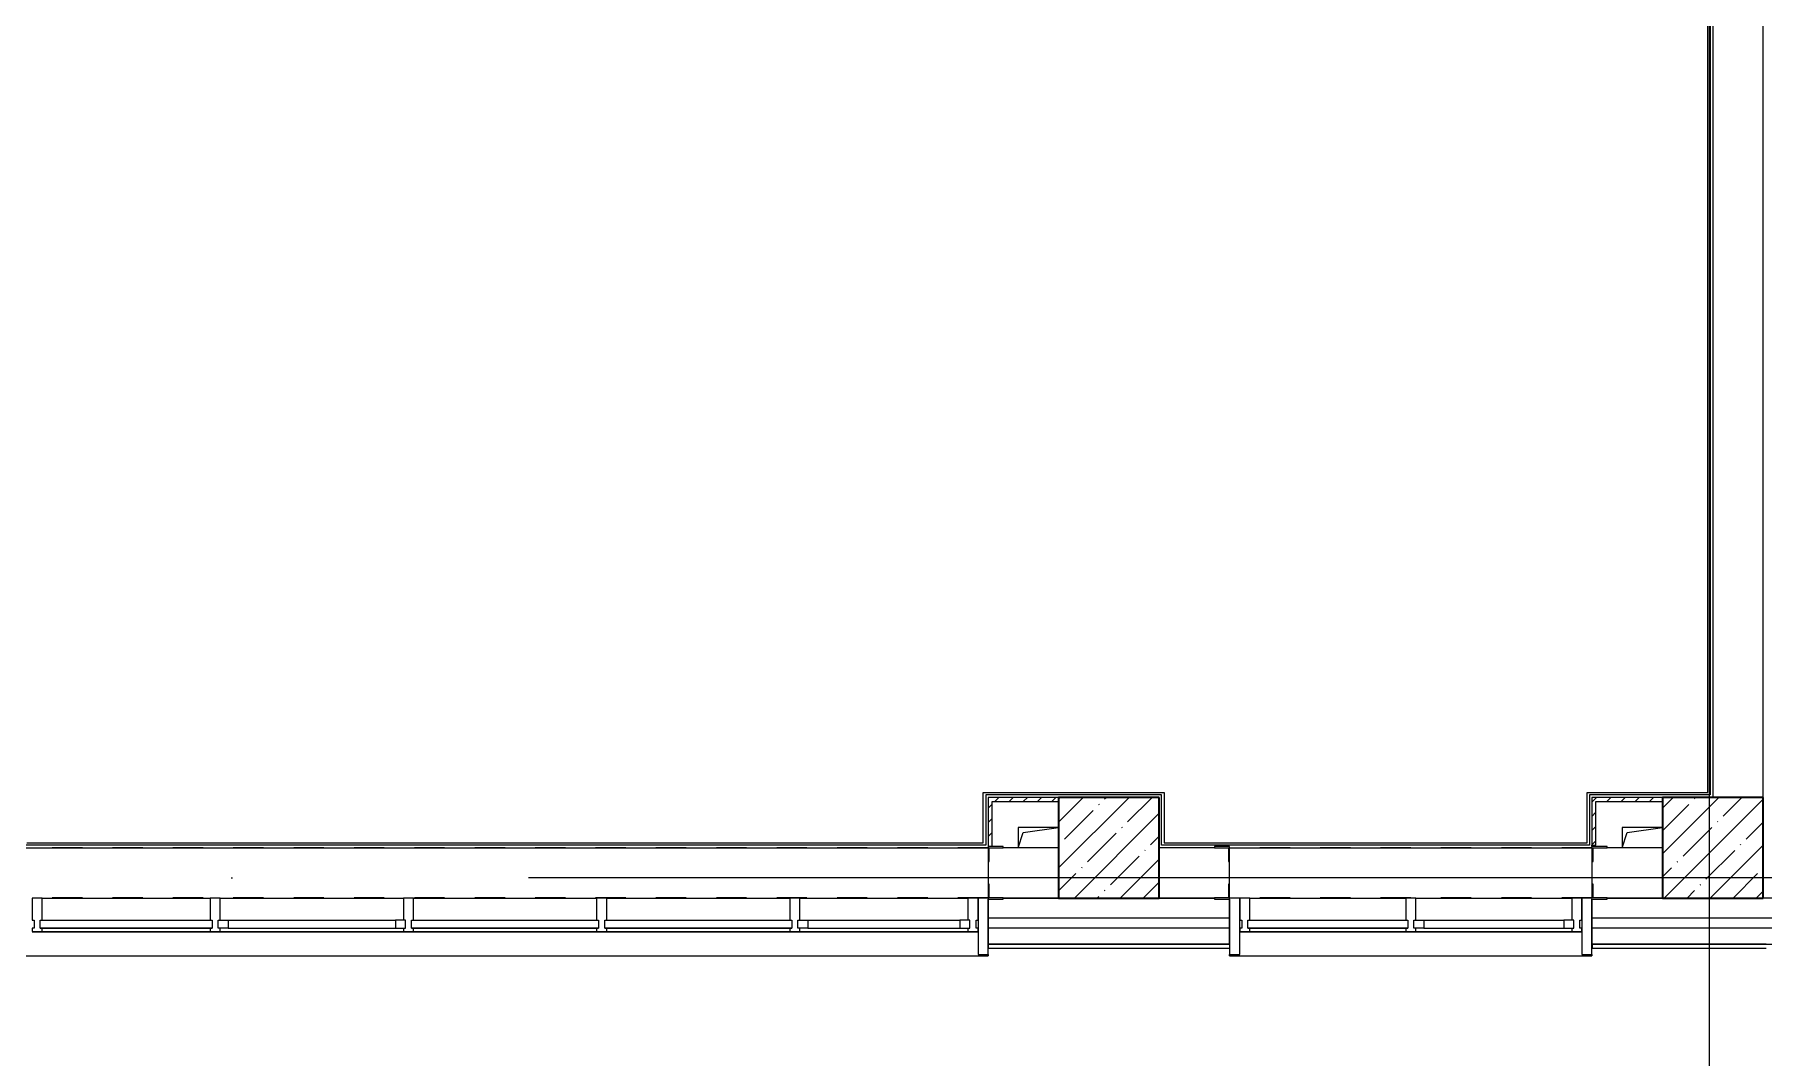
# Model space of a CAD drawing. Header units: millimetres. Extents: x 5993 to 95364, y 94667 to 143522.
# Drawn here: x 46973 to 47672, y 113878 to 114292 of the extents above; entities that cross this region are included whole.
import ezdxf

# ---------------------------------------------------------------- set-up
doc = ezdxf.new("R2010")
doc.units = ezdxf.units.MM
doc.linetypes.add('50_200_ШТРИХ_1Т_ш5_п1_п1_', pattern=[1400, 1000, -200, 0, -200])
doc.linetypes.add('Штрих короткий', pattern=[300, 150, -150])
for name, color, linetype, lineweight in [('0-2', 7, 'Continuous', 9), ('S-GRID-____-OTLN-1', 7, '50_200_ШТРИХ_1Т_ш5_п1_п1_', 9), ('Импосты витража', 7, 'Continuous', 9), ('Импосты витража-1', 7, 'Continuous', 25), ('Каркас_Импост', 7, 'Continuous', 13), ('Каркас_Импост-1', 7, 'Continuous', 9), ('Несущие колонны', 7, 'Continuous', 9), ('Несущие колонны-1', 7, 'Continuous', 35), ('Обобщенные модели', 7, 'Continuous', 9), ('Общие ребра', 7, 'Continuous', 9), ('Окна', 7, 'Continuous', 9), ('Остекление-1', 7, 'Continuous', 9), ('Перекрытия', 7, 'Continuous', 9), ('Перемычка-1', 7, 'Штрих короткий', 9), ('Стены', 7, 'Continuous', 9), ('Стены-1', 7, 'Continuous', 13)]:
    doc.layers.add(name, color=color, linetype=linetype, lineweight=lineweight)
doc.layers.add('Штриховка разреза-4', color=7, linetype='Continuous', lineweight=5, true_color=0x0080ff)

# ---------------------------------------------------------------- blocks, each defined once
blk = doc.blocks.new('BSC_Колонна _Прямоугольная - 500х500-V59-АИ2_01_План напольных покрытий и плинтусов 1го этажа _Часть 2_')
at = {"layer": 'Несущие колонны'}
h = blk.add_hatch(dxfattribs=at)
h.set_pattern_fill('FP_69', color=256, style=0, pattern_type=2)
h.set_pattern_definition([(45, (-73950, -150), (-114.04925, 114.04925), []), (45, (-73835.95, -150), (-114.04925, 114.04925), [201.613, -40.323, 3.353, -36.97])])
h.paths.add_polyline_path([(-133.1, -250), (250, -250), (250, 250), (-250, 250), (-250, -250)], flags=0)
at = {"layer": 'Несущие колонны-1'}
for p, q in [((250, 250), (-250, 250)), ((-250, 250), (-250, -250)), ((250, -250), (250, 250)), ((-250, -250), (250, -250))]:
    blk.add_line(p, q, dxfattribs=at)
blk = doc.blocks.new('BSC_Колонна _Прямоугольная - 500х500-V61-АИ2_01_План напольных покрытий и плинтусов 1го этажа _Часть 2_')
at = {"layer": 'Несущие колонны'}
h = blk.add_hatch(dxfattribs=at)
h.set_pattern_fill('FP_71', color=256, style=0, pattern_type=2)
h.set_pattern_definition([(45, (-70950, -150), (-114.04925, 114.04925), []), (45, (-70835.95, -150), (-114.04925, 114.04925), [201.613, -40.323, 3.353, -36.97])])
h.paths.add_polyline_path([(-250, -250), (250, -250), (250, 250), (-250, 250), (-250, 200.1)], flags=0)
at = {"layer": 'Несущие колонны-1'}
for p, q in [((250, 250), (-250, 250)), ((-250, 250), (-250, -250)), ((250, -250), (250, 250)), ((-250, -250), (250, -250))]:
    blk.add_line(p, q, dxfattribs=at)
blk = doc.blocks.new('Проем_Дверь_Прямоугольный - 4800х2700h_оконные проемы-26053820-АИ2_01_План напольных покрытий и плинтусов 1го этажа _Часть 2_')
at = {"layer": 'Перемычка-1'}
for p, q in [((2400, 125), (-2400, 125)), ((2400, -125), (-2400, -125))]:
    blk.add_line(p, q, dxfattribs=at)
blk = doc.blocks.new('Проем_Дверь_Прямоугольный - 1800х2700h_оконные проемы-25805030-АИ2_01_План напольных покрытий и плинтусов 1го этажа _Часть 2_')
at = {"layer": 'Перемычка-1'}
for p, q in [((900, 125), (-900, 125)), ((900, -125), (-900, -125))]:
    blk.add_line(p, q, dxfattribs=at)
blk = doc.blocks.new('PNS_Панель прямоугольная2 - Нр_Стекло - 40мм-26243474-АИ2_01_План напольных покрытий и плинтусов 1го этажа _Часть 2_')
at = {"layer": 'Каркас_Импост'}
for p, q in [((-397.5, 0), (-397.5, 40)), ((-397.5, 40), (-347.5, 40)), ((-347.5, 40), (-347.5, 0)), ((397.5, 40), (347.5, 40)), ((347.5, 40), (347.5, 0)), ((397.5, 0), (397.5, 40)), ((-347.5, 0), (-397.5, 0)), ((347.5, 0), (397.5, 0))]:
    blk.add_line(p, q, dxfattribs=at)
at = {"layer": 'Каркас_Импост-1'}
for p, q in [((-347.5, 40), (347.5, 40)), ((-347.5, 0), (347.5, 0))]:
    blk.add_line(p, q, dxfattribs=at)
blk = doc.blocks.new('Прямоугольный импост - Импост структурный с накладкой - 150мм-25647633-АИ2_01_План напольных покрытий и плинтусов 1го этажа _Часть 2_')
at = {"layer": 'Импосты витража-1'}
for p, q in [((-25, 0), (-25, 17)), ((-25, 17), (25, 17)), ((-15, 0), (-25, 0)), ((-15, -40), (-15, 0)), ((25, 17), (25, 0)), ((-25, -150), (-25, -40)), ((-25, -40), (-15, -40)), ((25, -40), (25, -150)), ((25, -150), (-25, -150))]:
    blk.add_line(p, q, dxfattribs=at)
blk = doc.blocks.new('Прямоугольный импост - Импост структурный с накладкой - 150мм-25647642-АИ2_01_План напольных покрытий и плинтусов 1го этажа _Часть 2_')
at = {"layer": 'Импосты витража'}
for p, q in [((93625, -100), (94400, -100)), ((93625, -267), (94400, -267))]:
    blk.add_line(p, q, dxfattribs=at)
blk = doc.blocks.new('Прямоугольный импост - Импост структурный с накладкой - 150мм-V143-АИ2_01_План напольных покрытий и плинтусов 1го этажа _Часть 2_')
at = {"layer": 'Импосты витража-1'}
for p, q in [((-25, 0), (-25, 17)), ((-25, 17), (25, 17)), ((25, 0), (15, 0)), ((15, 0), (15, -40)), ((25, 17), (25, 0)), ((-25, -150), (-25, -40)), ((15, -40), (25, -40)), ((25, -40), (25, -150)), ((25, -150), (-25, -150))]:
    blk.add_line(p, q, dxfattribs=at)
blk = doc.blocks.new('PNS_Панель прямоугольная1 - Нр_Стекло - 40мм-25259299-АИ2_01_План напольных покрытий и плинтусов 1го этажа _Часть 2_')
at = {"layer": 'Остекление-1'}
for p, q in [((-387.5, 40), (387.5, 40)), ((-397.5, 0), (397.5, 0)), ((387.5, 0), (-387.5, 0))]:
    blk.add_line(p, q, dxfattribs=at)
blk = doc.blocks.new('Прямоугольный импост - Импост структурный с накладкой - 150мм-25647644-АИ2_01_План напольных покрытий и плинтусов 1го этажа _Часть 2_')
at = {"layer": 'Импосты витража-1'}
for p, q in [((-25, 0), (-25, 17)), ((-25, 17), (25, 17)), ((-15, 0), (-25, 0)), ((-15, -40), (-15, 0)), ((25, 0), (15, 0)), ((15, 0), (15, -40)), ((25, 17), (25, 0)), ((-25, -150), (-25, -40)), ((-25, -40), (-15, -40)), ((15, -40), (25, -40)), ((25, -40), (25, -150)), ((25, -150), (-25, -150))]:
    blk.add_line(p, q, dxfattribs=at)
blk = doc.blocks.new('Прямоугольный импост - Откос НВФ_50х280 мм-25993834-АИ2_01_План напольных покрытий и плинтусов 1го этажа _Часть 2_')
at = {"layer": 'Импосты витража-1'}
for p, q in [((-50, 130), (0, 130)), ((-50, -150), (-50, 130)), ((0, 130), (0, -144)), ((0, -150), (-50, -150))]:
    blk.add_line(p, q, dxfattribs=at)
blk = doc.blocks.new('Прямоугольный импост - Откос НВФ_50х280 мм-25993838-АИ2_01_План напольных покрытий и плинтусов 1го этажа _Часть 2_')
at = {"layer": 'Импосты витража-1'}
for p, q in [((0, 130), (-50, 130)), ((-50, 130), (-50, -150)), ((0, -144), (0, 130)), ((-50, -150), (0, -150))]:
    blk.add_line(p, q, dxfattribs=at)
blk = doc.blocks.new('Фахверк_СКБ_Уголок - 250_2700-27497298-АИ2_01_План напольных покрытий и плинтусов 1го этажа _Часть 2_')
at = {"layer": 'Обобщенные модели'}
for p, q in [((200, 181), (125, 181)), ((125, 181), (125, 106)), ((131, 106), (131, 175)), ((131, 175), (200, 175)), ((200, 175), (200, 181)), ((125, 106), (131, 106)), ((131, -6), (125, -6)), ((125, -6), (125, -81)), ((125, -81), (200, -81)), ((131, -75), (131, -6)), ((200, -75), (131, -75)), ((200, -81), (200, -75))]:
    blk.add_line(p, q, dxfattribs=at)
blk = doc.blocks.new('PNS_Панель прямоугольная1 - Нр_Стекло - 40мм-28068333-АИ2_01_План напольных покрытий и плинтусов 1го этажа _Часть 2_')
at = {"layer": 'Остекление-1'}
for p, q in [((-417.5, 40), (417.5, 40)), ((-427.5, 0), (427.5, 0)), ((417.5, 0), (-417.5, 0))]:
    blk.add_line(p, q, dxfattribs=at)
blk = doc.blocks.new('PNS_Панель прямоугольная2 - Нр_Стекло - 40мм-28151954-АИ2_01_План напольных покрытий и плинтусов 1го этажа _Часть 2_')
at = {"layer": 'Каркас_Импост'}
for p, q in [((-465, 0), (-465, 40)), ((-465, 40), (-415, 40)), ((-415, 40), (-415, 0)), ((465, 40), (415, 40)), ((415, 40), (415, 0)), ((465, 0), (465, 40)), ((-415, 0), (-465, 0)), ((415, 0), (465, 0))]:
    blk.add_line(p, q, dxfattribs=at)
at = {"layer": 'Каркас_Импост-1'}
for p, q in [((-415, 40), (415, 40)), ((-415, 0), (415, 0))]:
    blk.add_line(p, q, dxfattribs=at)
blk = doc.blocks.new('PNS_Панель прямоугольная1 - Нр_Стекло - 40мм-25328009-АИ2_01_План напольных покрытий и плинтусов 1го этажа _Часть 2_')
at = {"layer": 'Остекление-1'}
for p, q in [((-455, 40), (455, 40)), ((-465, 0), (465, 0)), ((455, 0), (-455, 0))]:
    blk.add_line(p, q, dxfattribs=at)
blk = doc.blocks.new('PNS_Панель прямоугольная2 - Нр_Стекло - 40мм-28855703-АИ2_01_План напольных покрытий и плинтусов 1го этажа _Часть 2_')
at = {"layer": 'Каркас_Импост'}
for p, q in [((-427.5, 0), (-427.5, 40)), ((-427.5, 40), (-377.5, 40)), ((-377.5, 40), (-377.5, 0)), ((427.5, 40), (377.5, 40)), ((377.5, 40), (377.5, 0)), ((427.5, 0), (427.5, 40)), ((-377.5, 0), (-427.5, 0)), ((377.5, 0), (427.5, 0))]:
    blk.add_line(p, q, dxfattribs=at)
at = {"layer": 'Каркас_Импост-1'}
for p, q in [((-377.5, 40), (377.5, 40)), ((-377.5, 0), (377.5, 0))]:
    blk.add_line(p, q, dxfattribs=at)
blk = doc.blocks.new('Прямоугольный импост - Импост структурный с накладкой - 150мм-28072255-АИ2_01_План напольных покрытий и плинтусов 1го этажа _Часть 2_')
at = {"layer": 'Импосты витража'}
for p, q in [((65650, -100), (66485, -100)), ((65650, -267), (66485, -267))]:
    blk.add_line(p, q, dxfattribs=at)
blk = doc.blocks.new('Прямоугольный импост - Импост структурный с накладкой - 150мм-28072245-АИ2_01_План напольных покрытий и плинтусов 1го этажа _Часть 2_')
at = {"layer": 'Импосты витража'}
for p, q in [((66535, -100), (67445, -100)), ((66535, -267), (67445, -267))]:
    blk.add_line(p, q, dxfattribs=at)
blk = doc.blocks.new('Прямоугольный импост - Импост структурный с накладкой - 150мм-28072247-АИ2_01_План напольных покрытий и плинтусов 1го этажа _Часть 2_')
at = {"layer": 'Импосты витража-1'}
for p, q in [((-25, 0), (-25, 17)), ((-25, 17), (25, 17)), ((-15, 0), (-25, 0)), ((-15, -40), (-15, 0)), ((25, 0), (15, 0)), ((15, 0), (15, -40)), ((25, 17), (25, 0)), ((-25, -150), (-25, -40)), ((-25, -40), (-15, -40)), ((15, -40), (25, -40)), ((25, -40), (25, -150)), ((25, -150), (-25, -150))]:
    blk.add_line(p, q, dxfattribs=at)
blk = doc.blocks.new('Прямоугольный импост - Импост структурный с накладкой - 150мм-V177-АИ2_01_План напольных покрытий и плинтусов 1го этажа _Часть 2_')
at = {"layer": 'Импосты витража-1'}
for p, q in [((-25, 0), (-25, 17)), ((-25, 17), (25, 17)), ((-15, 0), (-25, 0)), ((-15, -40), (-15, 0)), ((25, 17), (25, 0)), ((-25, -150), (-25, -40)), ((-25, -40), (-15, -40)), ((25, -40), (25, -150)), ((25, -150), (-25, -150))]:
    blk.add_line(p, q, dxfattribs=at)
blk = doc.blocks.new('Прямоугольный импост - Импост структурный с накладкой - 150мм-V178-АИ2_01_План напольных покрытий и плинтусов 1го этажа _Часть 2_')
at = {"layer": 'Импосты витража-1'}
for p, q in [((-25, 0), (-25, 17)), ((-25, 17), (25, 17)), ((25, 0), (15, 0)), ((15, 0), (15, -40)), ((25, 17), (25, 0)), ((-25, -150), (-25, -40)), ((15, -40), (25, -40)), ((25, -40), (25, -150)), ((25, -150), (-25, -150))]:
    blk.add_line(p, q, dxfattribs=at)
blk = doc.blocks.new('Прямоугольный импост - Импост структурный с накладкой - 150мм-28072285-АИ2_01_План напольных покрытий и плинтусов 1го этажа _Часть 2_')
at = {"layer": 'Импосты витража-1'}
for p, q in [((-25, 0), (-25, 17)), ((-25, 17), (25, 17)), ((-15, 0), (-25, 0)), ((-15, -40), (-15, 0)), ((25, 0), (15, 0)), ((15, 0), (15, -40)), ((25, 17), (25, 0)), ((-25, -150), (-25, -40)), ((-25, -40), (-15, -40)), ((15, -40), (25, -40)), ((25, -40), (25, -150)), ((25, -150), (-25, -150))]:
    blk.add_line(p, q, dxfattribs=at)
blk = doc.blocks.new('Отлив_СКБ - Отлив витража_120_НВФ-31885688-АИ2_01_План напольных покрытий и плинтусов 1го этажа _Часть 2_')
at = {"layer": 'Окна'}
for p, q in [((4750, -2), (50, -2)), ((0, -120), (0, -113)), ((0, -120), (4800, -120)), ((4800, -113), (4800, -120))]:
    blk.add_line(p, q, dxfattribs=at)
blk = doc.blocks.new('AR_Отверстие прямоугольное _в плите_ - AR_Отверстие прямоугольное _в плите_-30511715-АИ2_01_План напольных покрытий и плинтусов 1го этажа _Часть 2_')
at = {"layer": 'Обобщенные модели'}
for p, q in [((100, 50), (-100, 50)), ((-100, 50), (-100, -50)), ((-100, -50), (-75, 25)), ((-75, 25), (100, 50))]:
    blk.add_line(p, q, dxfattribs=at)
blk = doc.blocks.new('Отлив_СКБ - Отлив витража_120_НВФ-31885687-АИ2_01_План напольных покрытий и плинтусов 1го этажа _Часть 2_')
at = {"layer": 'Окна'}
for p, q in [((1750, -2), (50, -2)), ((0, -120), (0, -113)), ((0, -120), (1800, -120)), ((1800, -113), (1800, -120))]:
    blk.add_line(p, q, dxfattribs=at)

msp = doc.modelspace()

# ---------------------------------------------------------------- linework, layer by layer
at = {"layer": 'S-GRID-____-OTLN-1', "color": 251, "ltscale": 0.6, "true_color": 0x636466}
for p, q in [((47650.6, 113733.6), (47650.6, 114924.43)), ((50293.31, 113950.37), (41443.97, 113950.37))]:
    msp.add_line(p, q, dxfattribs=at)
at = {"layer": 'Общие ребра'}
for p, q in [((47364.95, 113942.23), (47387.33, 113942.23)), ((47387.33, 113942.23), (47364.95, 113942.23)), ((47428.03, 113942.23), (47450.41, 113942.23)), ((47450.41, 113942.23), (47428.03, 113942.23)), ((47609.13, 113942.23), (47631.52, 113942.23)), ((47631.52, 113942.23), (47609.13, 113942.23)), ((47456.52, 113934.09), (47358.84, 113934.09)), ((47716.98, 113934.09), (47603.03, 113934.09)), ((47456.52, 113930.02), (47358.84, 113930.02)), ((47716.98, 113930.02), (47603.03, 113930.02))]:
    msp.add_line(p, q, dxfattribs=at)
at = {"layer": 'Перекрытия'}
msp.add_line((47603.03, 113963.07), (47603.03, 113963.56), dxfattribs=at)
at = {"layer": 'Стены'}
for p, q in [((47649.91, 113984.88), (47649.91, 114518.19)), ((47650.89, 114519.16), (47650.89, 113983.91)), ((47356.89, 113984.88), (47429.98, 113984.88)), ((47356.89, 113964.54), (47356.89, 113984.88)), ((47429.01, 113983.91), (47357.87, 113983.91)), ((47357.87, 113983.91), (47357.87, 113963.56)), ((47429.01, 113963.56), (47429.01, 113983.91)), ((47429.98, 113984.88), (47429.98, 113964.54)), ((47601.08, 113984.88), (47649.91, 113984.88)), ((47601.08, 113964.54), (47601.08, 113984.88)), ((47650.89, 113983.91), (47602.05, 113983.91)), ((47602.05, 113983.91), (47602.05, 113963.56)), ((46968.15, 113962.58), (47358.84, 113962.58)), ((47357.87, 113963.56), (46969.12, 113963.56)), ((46970.1, 113964.54), (47356.89, 113964.54)), ((47602.05, 113963.56), (47429.01, 113963.56)), ((47429.98, 113964.54), (47601.08, 113964.54)), ((47456.52, 113962.58), (47603.03, 113962.58))]:
    msp.add_line(p, q, dxfattribs=at)
at = {"layer": 'Стены-1'}
for p, q in [((47651.87, 114552.7), (47651.87, 113982.93)), ((47672.22, 113982.93), (47672.22, 114552.7)), ((47358.84, 113982.93), (47358.84, 113963.07)), ((47387.33, 113982.93), (47358.84, 113982.93)), ((47360.47, 113963.07), (47360.47, 113981.3)), ((47360.47, 113981.3), (47387.33, 113981.3)), ((47603.03, 113982.93), (47603.03, 113963.56)), ((47631.52, 113982.93), (47603.03, 113982.93)), ((47604.66, 113963.56), (47604.66, 113981.3)), ((47604.66, 113981.3), (47631.52, 113981.3)), ((47387.33, 113962.58), (47364.95, 113962.58)), ((47450.41, 113962.58), (47428.03, 113962.58)), ((47603.03, 113963.56), (47604.66, 113963.56)), ((47631.52, 113962.58), (47609.13, 113962.58)), ((47358.84, 113956.97), (47358.84, 113947.85)), ((47456.52, 113947.85), (47456.52, 113956.97)), ((47603.03, 113956.97), (47603.03, 113947.85)), ((47358.84, 113941.75), (47358.84, 113923.51)), ((47456.52, 113923.51), (47456.52, 113941.75)), ((47603.03, 113941.75), (47603.03, 113923.51)), ((47676.29, 113942.23), (47672.22, 113942.23)), ((47456.6, 113923.51), (47358.84, 113923.51)), ((47358.84, 113923.51), (47358.84, 113921.88)), ((47358.84, 113923.51), (47456.52, 113923.51)), ((47358.84, 113921.88), (47456.6, 113921.88)), ((47456.6, 113921.88), (47456.6, 113923.51)), ((47603.03, 113923.51), (47716.98, 113923.51)), ((47673.44, 113923.51), (47603.11, 113923.51)), ((47603.11, 113923.51), (47603.11, 113921.88)), ((47603.11, 113921.88), (47673.44, 113921.88))]:
    msp.add_line(p, q, dxfattribs=at)
at = {"layer": 'Штриховка разреза-4'}
for p, q in [((47358.84, 113978.57), (47360.47, 113980.2)), ((47361.58, 113981.3), (47363.2, 113982.93)), ((47367.33, 113981.3), (47368.96, 113982.93)), ((47373.09, 113981.3), (47374.72, 113982.93)), ((47378.84, 113981.3), (47380.47, 113982.93)), ((47384.6, 113981.3), (47386.23, 113982.93)), ((47603.03, 113981.03), (47603.31, 113981.3)), ((47603.03, 113975.27), (47604.66, 113976.9)), ((47603.31, 113981.3), (47604.94, 113982.93)), ((47609.06, 113981.3), (47610.69, 113982.93)), ((47614.82, 113981.3), (47616.45, 113982.93)), ((47620.58, 113981.3), (47622.2, 113982.93)), ((47626.33, 113981.3), (47627.96, 113982.93)), ((47358.84, 113972.82), (47360.47, 113974.44)), ((47603.03, 113969.51), (47604.66, 113971.14)), ((47358.84, 113967.06), (47360.47, 113968.69)), ((47603.03, 113963.76), (47604.66, 113965.39))]:
    msp.add_line(p, q, dxfattribs=at)

# ---------------------------------------------------------------- block references
at = {"layer": '0-2', "xscale": 0.08139549610658335, "yscale": 0.08139549610658335, "zscale": 0.08139549610658335}
for name, p in [('BSC_Колонна _Прямоугольная - 500х500-V61-АИ2_01_План напольных покрытий и плинтусов 1го этажа _Часть 2_', (47407.68, 113962.58)), ('BSC_Колонна _Прямоугольная - 500х500-V59-АИ2_01_План напольных покрытий и плинтусов 1го этажа _Часть 2_', (47651.87, 113962.58)), ('AR_Отверстие прямоугольное _в плите_ - AR_Отверстие прямоугольное _в плите_-30511715-АИ2_01_План напольных покрытий и плинтусов 1го этажа _Часть 2_', (47379.19, 113966.65)), ('AR_Отверстие прямоугольное _в плите_ - AR_Отверстие прямоугольное _в плите_-30511715-АИ2_01_План напольных покрытий и плинтусов 1го этажа _Часть 2_', (47623.38, 113966.65)), ('Проем_Дверь_Прямоугольный - 4800х2700h_оконные проемы-26053820-АИ2_01_План напольных покрытий и плинтусов 1го этажа _Часть 2_', (47163.49, 113952.41)), ('Фахверк_СКБ_Уголок - 250_2700-27497298-АИ2_01_План напольных покрытий и плинтусов 1го этажа _Часть 2_', (47348.67, 113948.34)), ('Проем_Дверь_Прямоугольный - 1800х2700h_оконные проемы-25805030-АИ2_01_План напольных покрытий и плинтусов 1го этажа _Часть 2_', (47529.77, 113952.41)), ('Фахверк_СКБ_Уголок - 250_2700-27497298-АИ2_01_План напольных покрытий и плинтусов 1го этажа _Часть 2_', (47592.86, 113948.34)), ('Прямоугольный импост - Импост структурный с накладкой - 150мм-28072255-АИ2_01_План напольных покрытий и плинтусов 1го этажа _Часть 2_', (41632.67, 113950.37)), ('Прямоугольный импост - Импост структурный с накладкой - 150мм-28072245-АИ2_01_План напольных покрытий и плинтусов 1го этажа _Часть 2_', (41632.67, 113950.37)), ('Прямоугольный импост - Импост структурный с накладкой - 150мм-28072245-АИ2_01_План напольных покрытий и плинтусов 1го этажа _Часть 2_', (41710.81, 113950.37)), ('Прямоугольный импост - Импост структурный с накладкой - 150мм-28072245-АИ2_01_План напольных покрытий и плинтусов 1го этажа _Часть 2_', (41788.95, 113950.37)), ('Прямоугольный импост - Импост структурный с накладкой - 150мм-28072255-АИ2_01_План напольных покрытий и плинтусов 1го этажа _Часть 2_', (41939.12, 113950.37)), ('Прямоугольный импост - Импост структурный с накладкой - 150мм-25647642-АИ2_01_План напольных покрытий и плинтусов 1го этажа _Часть 2_', (39844, 113950.37)), ('Прямоугольный импост - Импост структурный с накладкой - 150мм-25647642-АИ2_01_План напольных покрытий и плинтусов 1го этажа _Часть 2_', (39911.16, 113950.37)), ('Отлив_СКБ - Отлив витража_120_НВФ-31885688-АИ2_01_План напольных покрытий и плинтусов 1го этажа _Часть 2_', (46968.15, 113928.64)), ('PNS_Панель прямоугольная1 - Нр_Стекло - 40мм-28068333-АИ2_01_План напольных покрытий и плинтусов 1го этажа _Часть 2_', (47010.27, 113930.02)), ('PNS_Панель прямоугольная2 - Нр_Стекло - 40мм-28151954-АИ2_01_План напольных покрытий и плинтусов 1го этажа _Часть 2_', (47085.35, 113930.02)), ('PNS_Панель прямоугольная1 - Нр_Стекло - 40мм-25328009-АИ2_01_План напольных покрытий и плинтусов 1го этажа _Часть 2_', (47163.49, 113930.02)), ('PNS_Панель прямоугольная1 - Нр_Стекло - 40мм-25328009-АИ2_01_План напольных покрытий и плинтусов 1го этажа _Часть 2_', (47241.63, 113930.02)), ('PNS_Панель прямоугольная2 - Нр_Стекло - 40мм-28855703-АИ2_01_План напольных покрытий и плинтусов 1го этажа _Часть 2_', (47316.72, 113930.02)), ('Отлив_СКБ - Отлив витража_120_НВФ-31885687-АИ2_01_План напольных покрытий и плинтусов 1го этажа _Часть 2_', (47456.52, 113928.64)), ('PNS_Панель прямоугольная1 - Нр_Стекло - 40мм-25259299-АИ2_01_План напольных покрытий и плинтусов 1го этажа _Часть 2_', (47496.2, 113930.02)), ('PNS_Панель прямоугольная2 - Нр_Стекло - 40мм-26243474-АИ2_01_План напольных покрытий и плинтусов 1го этажа _Часть 2_', (47563.35, 113930.02))]:
    msp.add_blockref(name, p, dxfattribs=at)
at = {"layer": '0-2', "xscale": 0.08139549610658335, "yscale": 0.08139549610658335, "zscale": 0.08139549610658335, "rotation": 180}
for name, p in [('Фахверк_СКБ_Уголок - 250_2700-27497298-АИ2_01_План напольных покрытий и плинтусов 1го этажа _Часть 2_', (47466.69, 113956.48)), ('Прямоугольный импост - Откос НВФ_50х280 мм-25993838-АИ2_01_План напольных покрытий и плинтусов 1го этажа _Часть 2_', (47456.52, 113930.02))]:
    msp.add_blockref(name, p, dxfattribs=at)
at = {"layer": '0-2', "extrusion": (0, 0, -1), "xscale": 0.08139549610658335, "yscale": 0.08139549610658335, "zscale": 0.08139549610658335, "rotation": 180}
for name, p in [('Прямоугольный импост - Импост структурный с накладкой - 150мм-28072247-АИ2_01_План напольных покрытий и плинтусов 1го этажа _Часть 2_', (-46974.25, 113930.02)), ('Прямоугольный импост - Импост структурный с накладкой - 150мм-V177-АИ2_01_План напольных покрытий и плинтусов 1го этажа _Часть 2_', (-47046.28, 113930.02)), ('Прямоугольный импост - Импост структурный с накладкой - 150мм-V178-АИ2_01_План напольных покрытий и плинтусов 1го этажа _Часть 2_', (-47124.42, 113930.02)), ('Прямоугольный импост - Импост структурный с накладкой - 150мм-28072285-АИ2_01_План напольных покрытий и плинтусов 1го этажа _Часть 2_', (-47202.56, 113930.02)), ('Прямоугольный импост - Импост структурный с накладкой - 150мм-V177-АИ2_01_План напольных покрытий и плинтусов 1го этажа _Часть 2_', (-47280.7, 113930.02)), ('Прямоугольный импост - Импост структурный с накладкой - 150мм-V178-АИ2_01_План напольных покрытий и плинтусов 1го этажа _Часть 2_', (-47352.74, 113930.02)), ('Прямоугольный импост - Откос НВФ_50х280 мм-25993834-АИ2_01_План напольных покрытий и плинтусов 1го этажа _Часть 2_', (-47358.84, 113930.02)), ('Прямоугольный импост - Импост структурный с накладкой - 150мм-25647644-АИ2_01_План напольных покрытий и плинтусов 1го этажа _Часть 2_', (-47462.62, 113930.02)), ('Прямоугольный импост - Импост структурный с накладкой - 150мм-25647633-АИ2_01_План напольных покрытий и плинтусов 1го этажа _Часть 2_', (-47529.77, 113930.02)), ('Прямоугольный импост - Импост структурный с накладкой - 150мм-V143-АИ2_01_План напольных покрытий и плинтусов 1го этажа _Часть 2_', (-47596.93, 113930.02)), ('Прямоугольный импост - Откос НВФ_50х280 мм-25993834-АИ2_01_План напольных покрытий и плинтусов 1го этажа _Часть 2_', (-47603.03, 113930.02))]:
    msp.add_blockref(name, p, dxfattribs=at)

doc.saveas('drawing.dxf')
